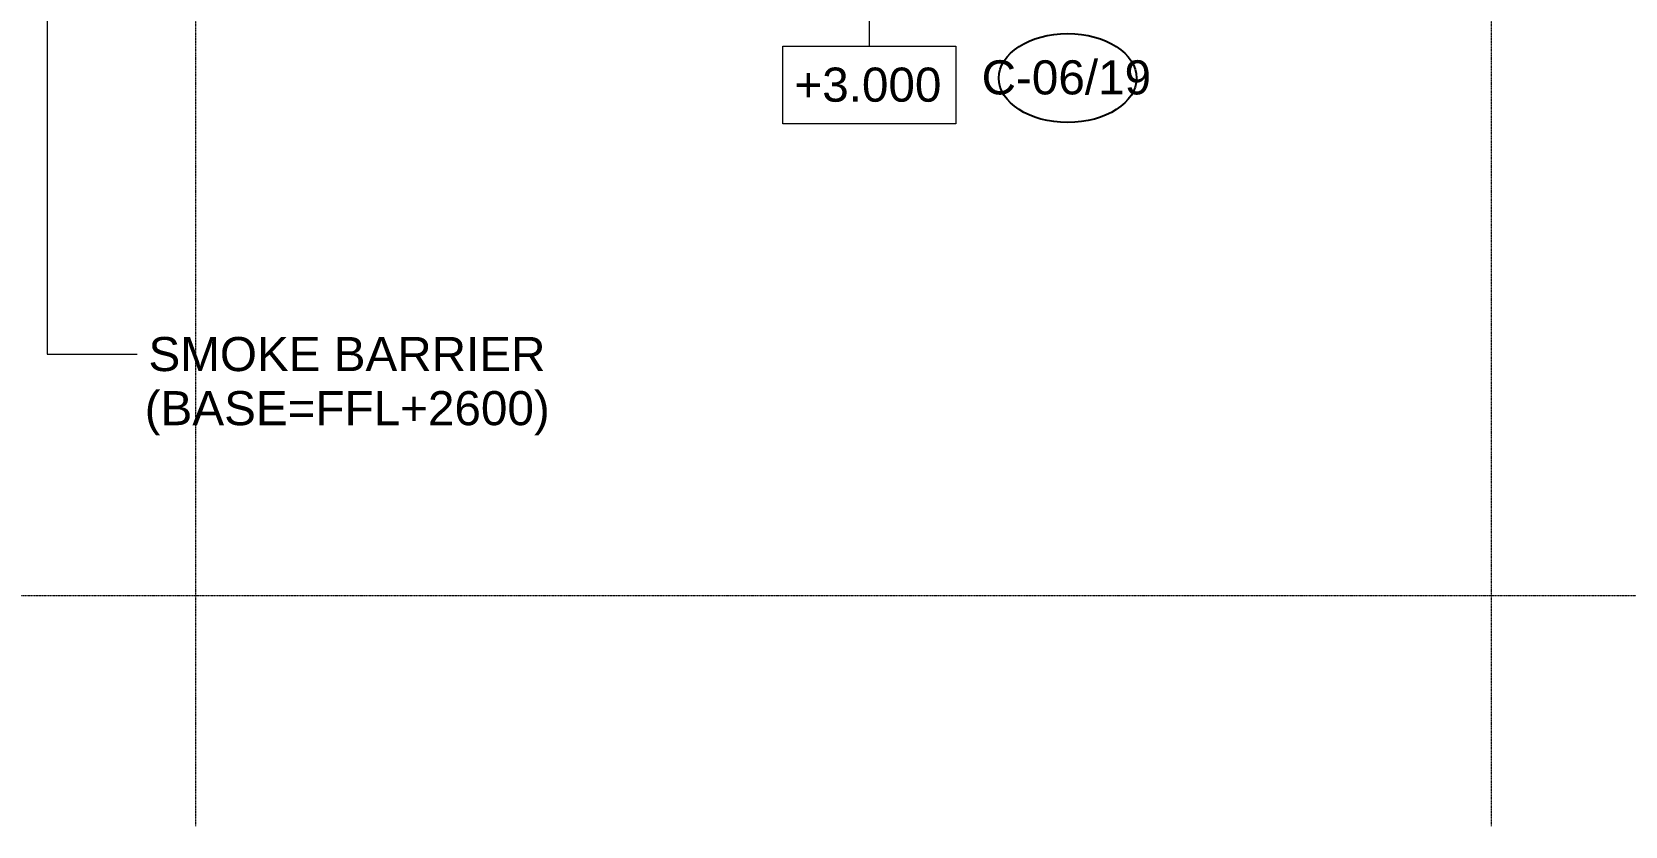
# Model space of a CAD drawing. Header units: millimetres. Extents: x -853432 to -773672, y -18171 to 22484.
# Drawn here: x -825925 to -811907, y -17821 to -10834 of the extents above; entities that cross this region are included whole.
import ezdxf

# ---------------------------------------------------------------- set-up
doc = ezdxf.new("R2010")
doc.units = ezdxf.units.MM
doc.linetypes.add('DPA_Grid _ Level 100', pattern=[10, 5.5, -1.6, 1.3, -1.6])
for name, color, linetype, lineweight in [('A-ANNO-NOTE', 3, 'Continuous', 25), ('G-ANNO-TEXT', 3, 'Continuous', 9), ('S-GRID', 251, 'Continuous', 9)]:
    doc.layers.add(name, color=color, linetype=linetype, lineweight=lineweight)
doc.styles.add('Arial_2', font='arial.ttf', dxfattribs={"height": 300})

# ---------------------------------------------------------------- blocks, each defined once
blk = doc.blocks.new('Ceiling Tags - Ceiling Tags-9510765-4251-01 ENLARGED CONCOURSE LEVEL - REFLECTED CEILING PLAN - SHEET 2')
at = {"layer": 'A-ANNO-NOTE'}
blk.add_ellipse((0, 0), major_axis=(6.05, 0), ratio=0.646436, dxfattribs=at)
blk = doc.blocks.new('*U2464')
at = {"layer": 'S-GRID', "linetype": 'DPA_Grid _ Level 100'}
for p, q in [((11400, -21399.8), (11400, 17622.8)), ((22800, -21399.8), (22800, 17622.8)), ((57000, -19375), (-16649.5, -19375))]:
    blk.add_line(p, q, dxfattribs=at)

msp = doc.modelspace()

# ---------------------------------------------------------------- linework, layer by layer
at = {"layer": 'G-ANNO-TEXT', "color": 10}
for p, q in [((-818558, 3436), (-818558, -10961)), ((-825790, -2932), (-825790, -13668)), ((-825790, -13668), (-825131, -13668)), ((-825131, -13668), (-824999, -13668))]:
    msp.add_line(p, q, dxfattribs=at)
at = {"layer": 'G-ANNO-TEXT', "color": 10, "flags": 128}
msp.add_lwpolyline([(-817797, -11644), (-819319, -11644), (-819319, -10961), (-817797, -10961)], close=True, dxfattribs=at)

# ---------------------------------------------------------------- block references
msp.add_blockref('*U2464', (-835882, 3579))
at = {"layer": 'A-ANNO-NOTE', "xscale": 100, "yscale": 100, "zscale": 100}
msp.add_blockref('Ceiling Tags - Ceiling Tags-9510765-4251-01 ENLARGED CONCOURSE LEVEL - REFLECTED CEILING PLAN - SHEET 2', (-816812, -11240), dxfattribs=at)

# ---------------------------------------------------------------- texts
at = {"layer": 'A-ANNO-NOTE', "lineweight": 9, "insert": (-817569, -11084), "char_height": 300, "width": 1835.86, "attachment_point": 1, "style": 'Arial_2'}
msp.add_mtext('C-06/19', dxfattribs=at)
at = {"layer": 'G-ANNO-TEXT', "color": 7, "char_height": 300, "attachment_point": 1, "style": 'Arial_2'}
for s, insert, width in [('+3.000', (-819216, -11148), 1595.36), ('SMOKE BARRIER', (-824899, -13518), 4289.03), ('(BASE=FFL+2600)', (-824932, -13994), 4377.21)]:
    msp.add_mtext(s, dxfattribs=dict(at, insert=insert, width=width))

doc.saveas('drawing.dxf')
